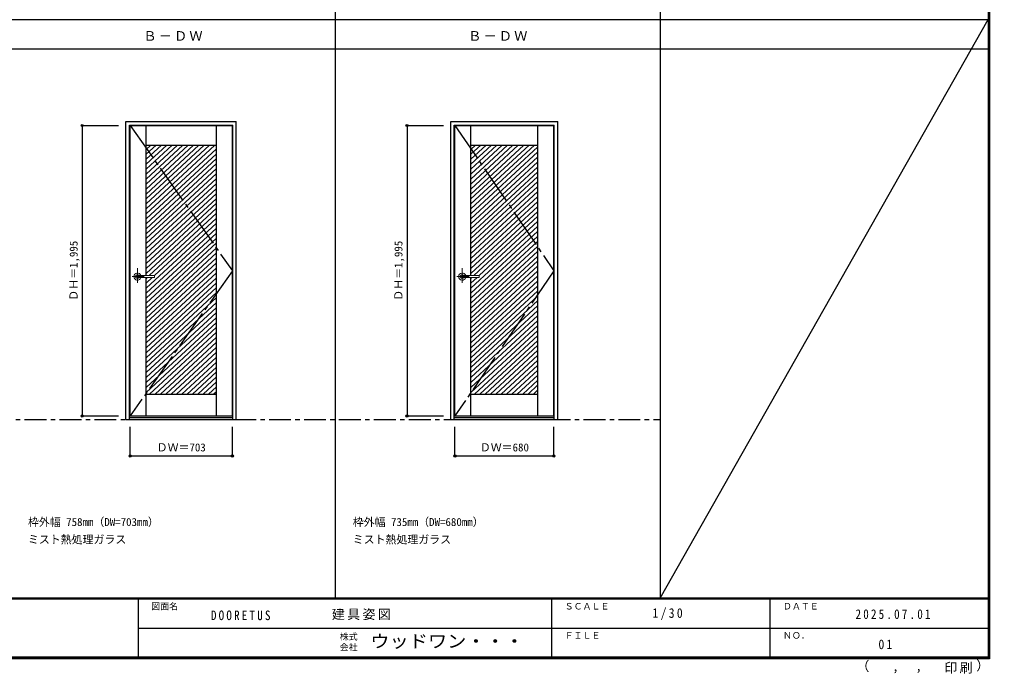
# Model space of a CAD drawing. Units: millimetres, scale not verified. Extents: x -6000 to 5700, y -4307 to 4260.
# Drawn here: x -966 to 5700, y -4307 to 186 of the extents above; entities that cross this region are included whole.
import ezdxf
from ezdxf.enums import TextEntityAlignment as Align

# ---------------------------------------------------------------- set-up
doc = ezdxf.new("R2010")
doc.units = ezdxf.units.MM
doc.header["$LTSCALE"] = 30
doc.header["$PDMODE"] = 32
doc.header["$PDSIZE"] = 15
doc.linetypes.add('CHAIN1', pattern=[8, 5, -1, 1, -1])
doc.linetypes.add('CHAIN2', pattern=[12, 9, -1, 1, -1])
for name, color, linetype in [('0-1_通り芯', 7, 'CHAIN1'), ('0-2_扉', 7, 'Continuous'), ('0-4_枠', 3, 'Continuous'), ('0-7', 7, 'CHAIN2'), ('0-A_文字', 7, 'Continuous'), ('0-B_寸法', 7, 'Continuous'), ('0-C_ハッチ', 4, 'Continuous'), ('F-1_枠', 6, 'Continuous'), ('F-A_文字', 7, 'Continuous')]:
    doc.layers.add(name, color=color, linetype=linetype)
doc.layers.add('0-5_レバー', color=7, linetype='Continuous', lineweight=18)
doc.styles.add('ＭＳ ゴシック', font='')
doc.styles.get('ＭＳ ゴシック').set_extended_font_data('MS Gothic')

msp = doc.modelspace()

# ---------------------------------------------------------------- linework, layer by layer
at = {"layer": '0-1_通り芯'}
msp.add_line((-5490, -2562.5), (3436.4, -2562.5), dxfattribs=at)
at = {"layer": '0-2_扉'}
for p, q in [((-205.2, -2537.5), (-205.2, -542.5)), ((-205.2, -542.5), (497.8, -542.5)), ((-95.2, -1573), (-95.2, -542.5)), ((387.8, -2537.5), (387.8, -542.5)), ((2026.4, -2537.5), (2026.4, -542.5)), ((2026.4, -542.5), (2706.4, -542.5)), ((2136.4, -1573), (2136.4, -542.5)), ((2596.4, -2537.5), (2596.4, -542.5)), ((2706.4, -2537.5), (2706.4, -542.5)), ((-95.2, -677.5), (387.8, -677.5)), ((2136.4, -677.5), (2596.4, -677.5)), ((-95.2, -2537.5), (-95.2, -1587)), ((2136.4, -2537.5), (2136.4, -1587)), ((-95.2, -2387.5), (387.8, -2387.5)), ((2136.4, -2387.5), (2596.4, -2387.5)), ((2026.4, -2537.5), (2706.4, -2537.5))]:
    msp.add_line(p, q, dxfattribs=at)
msp.add_lwpolyline([(-205.2, -2537.5), (497.8, -2537.5), (497.8, -542.5)], dxfattribs=at)
at = {"layer": '0-4_枠'}
for p, q in [((-234.2, -515.5), (523.8, -515.5)), ((-234.2, -2562.5), (-234.2, -515.5)), ((523.8, -2562.5), (523.8, -515.5)), ((1997.4, -515.5), (2732.4, -515.5)), ((1997.4, -2562.5), (1997.4, -515.5)), ((2732.4, -2562.5), (2732.4, -515.5)), ((-210.2, -539.5), (499.8, -539.5)), ((-210.2, -2562.5), (-210.2, -539.5)), ((499.8, -2562.5), (499.8, -539.5)), ((2021.4, -539.5), (2708.4, -539.5)), ((2021.4, -2562.5), (2021.4, -539.5)), ((2708.4, -2562.5), (2708.4, -539.5)), ((-234.2, -2562.5), (523.8, -2562.5)), ((-210.2, -2547.5), (499.8, -2547.5)), ((1997.4, -2562.5), (2732.4, -2562.5)), ((2021.4, -2547.5), (2708.4, -2547.5))]:
    msp.add_line(p, q, dxfattribs=at)
at = {"layer": '0-5_レバー', "color": 4, "linetype": 'CHAIN1'}
for p, q in [((-154.7, -1523.54), (-154.7, -1623.39)), ((2076.9, -1523.54), (2076.9, -1623.39)), ((-107.9, -1580), (-190.92, -1580)), ((2123.7, -1580), (2040.68, -1580))]:
    msp.add_line(p, q, dxfattribs=at)
at = {"layer": '0-5_レバー'}
for p, q in [((-37.7, -1580), (-37.7, -1574.51)), ((-37.7, -1580), (-37.7, -1585.5)), ((2193.9, -1580), (2193.9, -1574.51)), ((2193.9, -1580), (2193.9, -1585.5))]:
    msp.add_line(p, q, dxfattribs=at)
for points in [[(-144.74, -1573.01), (-145.51, -1572.22), (-147.48, -1570.85), (-149.73, -1569.84), (-152.16, -1569.21), (-154.7, -1569), (-157.24, -1569.21), (-159.67, -1569.84), (-161.92, -1570.85), (-163.89, -1572.22), (-165.51, -1573.89), (-166.71, -1575.79), (-167.45, -1577.85), (-167.7, -1580), (-167.45, -1582.15), (-166.71, -1584.21), (-165.51, -1586.11), (-163.89, -1587.78), (-161.92, -1589.15), (-159.67, -1590.16), (-157.24, -1590.79), (-154.7, -1591), (-152.16, -1590.79), (-149.73, -1590.16), (-147.48, -1589.15), (-145.51, -1587.78), (-144.74, -1586.99)], [(-39.2, -1573), (-48.93, -1573), (-59.11, -1573), (-68.71, -1573), (-77.7, -1573), (-86.11, -1573), (-93.92, -1573), (-100.74, -1573), (-107.04, -1573), (-112.8, -1573), (-118.05, -1573), (-122.84, -1573), (-127.5, -1573), (-131.7, -1573), (-135.45, -1573), (-137.45, -1573), (-139.3, -1573), (-141.31, -1573.01), (-143.72, -1573.01), (-145.21, -1573.01), (-146.75, -1573.01), (-148.27, -1573.01), (-149.37, -1573.01), (-149.83, -1573.01), (-149.83, -1573.02)], [(-149.68, -1586.99), (-149.55, -1586.99), (-149.11, -1586.99), (-148.39, -1586.99), (-147.37, -1586.99), (-146.11, -1586.99), (-144.76, -1586.99), (-141.9, -1586.99), (-138.92, -1587), (-135.9, -1587), (-132.86, -1587), (-129.79, -1587), (-126.71, -1587), (-122.71, -1587), (-118.3, -1587), (-113.33, -1587), (-107.8, -1587), (-101.71, -1587), (-95.06, -1587), (-87.85, -1587), (-79.26, -1587), (-70, -1587), (-60.06, -1587), (-49.45, -1587), (-39.2, -1587)], [(-39.2, -1573), (-48.28, -1573), (-48.68, -1573)], [(2086.86, -1573.01), (2086.09, -1572.22), (2084.12, -1570.85), (2081.88, -1569.84), (2079.44, -1569.21), (2076.9, -1569), (2074.36, -1569.21), (2071.93, -1569.84), (2069.68, -1570.85), (2067.71, -1572.22), (2066.09, -1573.89), (2064.89, -1575.79), (2064.15, -1577.85), (2063.9, -1580), (2064.15, -1582.15), (2064.89, -1584.21), (2066.09, -1586.11), (2067.71, -1587.78), (2069.68, -1589.15), (2071.93, -1590.16), (2074.36, -1590.79), (2076.9, -1591), (2079.44, -1590.79), (2081.88, -1590.16), (2084.12, -1589.15), (2086.09, -1587.78), (2086.86, -1586.99)], [(2192.4, -1573), (2182.67, -1573), (2172.49, -1573), (2162.89, -1573), (2153.9, -1573), (2145.49, -1573), (2137.68, -1573), (2130.86, -1573), (2124.56, -1573), (2118.8, -1573), (2113.55, -1573), (2108.76, -1573), (2104.11, -1573), (2099.9, -1573), (2096.15, -1573), (2094.15, -1573), (2092.3, -1573), (2090.29, -1573.01), (2087.88, -1573.01), (2086.39, -1573.01), (2084.85, -1573.01), (2083.33, -1573.01), (2082.23, -1573.01), (2081.77, -1573.01), (2081.77, -1573.02)], [(2081.92, -1586.99), (2082.05, -1586.99), (2082.49, -1586.99), (2083.21, -1586.99), (2084.23, -1586.99), (2085.49, -1586.99), (2086.84, -1586.99), (2089.7, -1586.99), (2092.68, -1587), (2095.7, -1587), (2098.74, -1587), (2101.81, -1587), (2104.89, -1587), (2108.89, -1587), (2113.3, -1587), (2118.27, -1587), (2123.8, -1587), (2129.89, -1587), (2136.54, -1587), (2143.75, -1587), (2152.34, -1587), (2161.6, -1587), (2171.54, -1587), (2182.15, -1587), (2192.4, -1587)], [(2192.4, -1573), (2183.32, -1573), (2182.92, -1573)]]:
    msp.add_lwpolyline(points, dxfattribs=at)
for centre, radius, start, end in [((-154.7, -1580), 24.55, 16.59952, 343.36736), ((-39.2, -1574.5), 1.5, 0.00847, 89.9163), ((-39.2, -1574.5), 1.5, 360, 90.17419), ((-39.2, -1585.5), 1.5, 270.16419, 0), ((-39.2, -1585.5), 1.5, 269.91059, 359.99153), ((2076.9, -1580), 24.55, 16.59952, 343.36736), ((2192.4, -1574.5), 1.5, 0.00847, 89.9163), ((2192.4, -1574.5), 1.5, 360, 90.17419), ((2192.4, -1585.5), 1.5, 270.16419, 0), ((2192.4, -1585.5), 1.5, 269.91059, 359.99153)]:
    msp.add_arc(centre, radius, start, end, dxfattribs=at)
at = {"layer": '0-7'}
for p, q in [((-205.2, -542.5), (497.8, -1540)), ((2026.4, -542.5), (2706.4, -1540)), ((497.8, -1540), (-205.2, -2537.5)), ((2706.4, -1540), (2026.4, -2537.5))]:
    msp.add_line(p, q, dxfattribs=at)
at = {"layer": '0-B_寸法', "color": 4}
for p, q in [((-534.2, -542.5), (-284.2, -542.5)), ((-534.2, -542.5), (-534.2, -2537.5)), ((1697.4, -542.5), (1947.4, -542.5)), ((1697.4, -542.5), (1697.4, -2537.5)), ((-534.2, -2537.5), (-284.2, -2537.5)), ((1697.4, -2537.5), (1947.4, -2537.5)), ((-205.2, -2812.5), (-205.2, -2612.5)), ((497.8, -2812.5), (497.8, -2612.5)), ((2026.4, -2812.5), (2026.4, -2612.5)), ((2706.4, -2812.5), (2706.4, -2612.5)), ((-205.2, -2812.5), (497.8, -2812.5)), ((2026.4, -2812.5), (2706.4, -2812.5))]:
    msp.add_line(p, q, dxfattribs=at)
at = {"layer": '0-B_寸法'}
for p in [(-534.2, -542.5), (1697.4, -542.5), (-534.2, -2537.5), (1697.4, -2537.5), (-205.2, -2812.5), (497.8, -2812.5), (2026.4, -2812.5), (2706.4, -2812.5)]:
    msp.add_point(p, dxfattribs=at)
at = {"layer": '0-C_ハッチ'}
for p, q in [((-27.06, -677.5), (-95.2, -740.6)), ((9.74, -677.5), (-95.2, -774.67)), ((46.54, -677.5), (-95.2, -808.74)), ((83.33, -677.5), (-95.2, -842.81)), ((-63.85, -677.5), (-95.2, -706.53)), ((120.13, -677.5), (-95.2, -876.88)), ((156.93, -677.5), (-95.2, -910.95)), ((193.72, -677.5), (-95.2, -945.02)), ((230.52, -677.5), (-95.2, -979.09)), ((267.32, -677.5), (-95.2, -1013.17)), ((304.12, -677.5), (-95.2, -1047.24)), ((340.91, -677.5), (-95.2, -1081.31)), ((377.71, -677.5), (-95.2, -1115.38)), ((387.8, -702.23), (-95.2, -1149.45)), ((2204.54, -677.5), (2136.4, -740.6)), ((2241.34, -677.5), (2136.4, -774.67)), ((2278.14, -677.5), (2136.4, -808.74)), ((2314.93, -677.5), (2136.4, -842.81)), ((2167.75, -677.5), (2136.4, -706.53)), ((2351.73, -677.5), (2136.4, -876.88)), ((2388.53, -677.5), (2136.4, -910.95)), ((2425.33, -677.5), (2136.4, -945.02)), ((2462.12, -677.5), (2136.4, -979.09)), ((2498.92, -677.5), (2136.4, -1013.17)), ((2535.72, -677.5), (2136.4, -1047.24)), ((2572.51, -677.5), (2136.4, -1081.31)), ((2596.4, -689.45), (2136.4, -1115.38)), ((2596.4, -723.52), (2136.4, -1149.45)), ((387.8, -736.3), (-95.2, -1183.52)), ((387.8, -770.37), (-95.2, -1217.59)), ((2596.4, -757.59), (2136.4, -1183.52)), ((2596.4, -791.67), (2136.4, -1217.59)), ((387.8, -804.44), (-95.2, -1251.66)), ((387.8, -838.51), (-95.2, -1285.73)), ((2596.4, -825.74), (2136.4, -1251.66)), ((2596.4, -859.81), (2136.4, -1285.73)), ((387.8, -872.58), (-95.2, -1319.8)), ((387.8, -906.65), (-95.2, -1353.88)), ((2596.4, -893.88), (2136.4, -1319.8)), ((2596.4, -927.95), (2136.4, -1353.88)), ((387.8, -940.72), (-95.2, -1387.95)), ((387.8, -974.8), (-95.2, -1422.02)), ((2596.4, -962.02), (2136.4, -1387.95)), ((2596.4, -996.09), (2136.4, -1422.02)), ((387.8, -1008.87), (-95.2, -1456.09)), ((387.8, -1042.94), (-95.2, -1490.16)), ((2596.4, -1030.16), (2136.4, -1456.09)), ((2596.4, -1064.23), (2136.4, -1490.16)), ((387.8, -1077.01), (-95.2, -1524.23)), ((387.8, -1111.08), (-95.2, -1558.3)), ((2596.4, -1098.31), (2136.4, -1524.23)), ((2596.4, -1132.38), (2136.4, -1558.3)), ((387.8, -1145.15), (-74.28, -1573)), ((387.8, -1179.22), (-38.05, -1573.53)), ((2596.4, -1166.45), (2157.32, -1573)), ((387.8, -1213.29), (-95.2, -1660.52)), ((387.8, -1247.36), (-95.2, -1694.59)), ((2596.4, -1234.59), (2136.4, -1660.52)), ((2596.4, -1200.52), (2193.55, -1573.53)), ((387.8, -1281.44), (-95.2, -1728.66)), ((387.8, -1315.51), (-95.2, -1762.73)), ((2596.4, -1268.66), (2136.4, -1694.59)), ((2596.4, -1302.73), (2136.4, -1728.66)), ((387.8, -1349.58), (-95.2, -1796.8)), ((387.8, -1383.65), (-95.2, -1830.87)), ((2596.4, -1336.8), (2136.4, -1762.73)), ((2596.4, -1370.87), (2136.4, -1796.8)), ((387.8, -1417.72), (-95.2, -1864.94)), ((387.8, -1451.79), (-95.2, -1899.01)), ((2596.4, -1404.94), (2136.4, -1830.87)), ((2596.4, -1439.02), (2136.4, -1864.94)), ((387.8, -1485.86), (-95.2, -1933.08)), ((387.8, -1519.93), (-95.2, -1967.15)), ((2596.4, -1473.09), (2136.4, -1899.01)), ((2596.4, -1507.16), (2136.4, -1933.08)), ((387.8, -1554), (-95.2, -2001.23)), ((-89.39, -1587), (-95.2, -1592.37)), ((-52.6, -1587), (-95.2, -1626.44)), ((387.8, -1588.07), (-95.2, -2035.3)), ((2596.4, -1541.23), (2136.4, -1967.15)), ((2596.4, -1575.3), (2136.4, -2001.23)), ((2142.21, -1587), (2136.4, -1592.37)), ((2179, -1587), (2136.4, -1626.44)), ((387.8, -1622.15), (-95.2, -2069.37)), ((387.8, -1656.22), (-95.2, -2103.44)), ((2596.4, -1609.37), (2136.4, -2035.3)), ((2596.4, -1643.44), (2136.4, -2069.37)), ((387.8, -1690.29), (-95.2, -2137.51)), ((387.8, -1724.36), (-95.2, -2171.58)), ((2596.4, -1677.51), (2136.4, -2103.44)), ((2596.4, -1711.58), (2136.4, -2137.51)), ((387.8, -1758.43), (-95.2, -2205.65)), ((387.8, -1792.5), (-95.2, -2239.72)), ((2596.4, -1745.66), (2136.4, -2171.58)), ((2596.4, -1779.73), (2136.4, -2205.65)), ((387.8, -1826.57), (-95.2, -2273.79)), ((387.8, -1860.64), (-95.2, -2307.87)), ((2596.4, -1813.8), (2136.4, -2239.72)), ((2596.4, -1847.87), (2136.4, -2273.79)), ((387.8, -1894.71), (-95.2, -2341.94)), ((387.8, -1928.79), (-95.2, -2376.01)), ((2596.4, -1881.94), (2136.4, -2307.87)), ((2596.4, -1916.01), (2136.4, -2341.94)), ((387.8, -1962.86), (-70.82, -2387.5)), ((387.8, -1996.93), (-34.02, -2387.5)), ((2596.4, -1950.08), (2136.4, -2376.01)), ((2596.4, -1984.15), (2160.78, -2387.5)), ((387.8, -2031), (2.78, -2387.5)), ((387.8, -2065.07), (39.57, -2387.5)), ((2596.4, -2018.22), (2197.58, -2387.5)), ((2596.4, -2052.29), (2234.38, -2387.5)), ((387.8, -2099.14), (76.37, -2387.5)), ((2596.4, -2086.37), (2271.18, -2387.5)), ((2596.4, -2120.44), (2307.97, -2387.5)), ((387.8, -2133.21), (113.17, -2387.5)), ((387.8, -2167.28), (149.97, -2387.5)), ((2596.4, -2154.51), (2344.77, -2387.5)), ((2596.4, -2188.58), (2381.57, -2387.5)), ((387.8, -2201.35), (186.76, -2387.5)), ((387.8, -2235.42), (223.56, -2387.5)), ((2596.4, -2222.65), (2418.36, -2387.5)), ((2596.4, -2256.72), (2455.16, -2387.5)), ((387.8, -2269.5), (260.36, -2387.5)), ((387.8, -2303.57), (297.15, -2387.5)), ((2596.4, -2290.79), (2491.96, -2387.5)), ((2596.4, -2324.86), (2528.75, -2387.5)), ((387.8, -2337.64), (333.95, -2387.5)), ((387.8, -2371.71), (370.75, -2387.5)), ((2596.4, -2358.93), (2565.55, -2387.5))]:
    msp.add_line(p, q, dxfattribs=at)
at = {"layer": 'F-1_枠'}
for p, q in [((1204.8, 4175), (1204.8, -3790)), ((3436.4, 4175), (3436.4, -3790)), ((5690, 4175), (5690, -4205)), ((5695, 4175), (5695, -4205)), ((5700, 4175), (5700, -4205)), ((-6000, 184.5), (5690, 184.5)), ((-6000, -15.5), (5690, -15.5)), ((5700, -3790), (-6000, -3790)), ((5700, -3795), (-6000, -3795)), ((-150, -3795), (-150, -4195)), ((2690, -3795), (2690, -4195)), ((4190, -3795), (4190, -4195)), ((-150, -3995), (5690, -3995.01)), ((5700, -4195), (-6000, -4195)), ((5700, -4200), (-6000, -4200)), ((5700, -4205), (-6000, -4205))]:
    msp.add_line(p, q, dxfattribs=at)
at = {"layer": 'F-A_文字'}
msp.add_line((3436.4, -3790), (5690, 184.5), dxfattribs=at)

# ---------------------------------------------------------------- texts
at = {"layer": '0-A_文字', "style": 'ＭＳ ゴシック'}
for s, p in [('枠外幅 758mm（DW=703mm）', (-906.8, -3310)), ('枠外幅 735mm（DW=680mm）', (1324.8, -3310)), ('ミスト熱処理ガラス', (-906.8, -3430)), ('ミスト熱処理ガラス', (1324.8, -3430))]:
    msp.add_text(s, height=54.99, dxfattribs=at).set_placement(p, align=Align.BOTTOM_LEFT)
at = {"layer": '0-A_文字', "char_height": 65.98, "attachment_point": 7, "style": 'ＭＳ ゴシック'}
for insert in [(-113.5, 39.5), (2118.1, 39.5)]:
    msp.add_mtext('\\T1.17;Ｂ－ＤＷ', dxfattribs=dict(at, insert=insert))
at = {"layer": '0-B_寸法', "style": 'ＭＳ ゴシック'}
for p in [(-549.2, -1746.25), (1682.4, -1746.25)]:
    msp.add_text('ＤＨ＝1,995', height=54.99, rotation=90, dxfattribs=at).set_placement(p, align=Align.BOTTOM_LEFT)
for s, p in [('ＤＷ＝703', (-22.45, -2797.5)), ('ＤＷ＝680', (2197.65, -2797.5))]:
    msp.add_text(s, height=54.99, dxfattribs=at).set_placement(p, align=Align.BOTTOM_LEFT)
at = {"layer": 'F-A_文字', "style": 'ＭＳ ゴシック'}
for s, height, p in [('図面名', 43.99, (-60, -3880)), ('ＳＣＡＬＥ', 43.99, (2780, -3880)), ('ＤＡＴＥ', 43.99, (4280, -3880)), ('株式', 43.99, (1235, -4089)), ('ＦＩＬＥ', 43.99, (2780, -4080)), ('ＮＯ．', 43.99, (4280, -4080)), ('会社', 43.99, (1235, -4161)), ('（', 65.98, (4784.03, -4308.31)), ('）', 65.98, (5608.4, -4304.13)), (',', 65.98, (5031.28, -4308.31)), (',', 65.98, (5190.2, -4305.53))]:
    msp.add_text(s, height=height, dxfattribs=at).set_placement(p, align=Align.BOTTOM_LEFT)
at = {"layer": 'F-A_文字', "style": 'ＭＳ ゴシック', "width": 1.1}
msp.add_text('ウッドワン・・・', height=87.98, dxfattribs=at).set_placement((1445, -4155), align=Align.BOTTOM_LEFT)
at = {"layer": 'F-A_文字', "char_height": 65.98, "attachment_point": 7, "style": 'ＭＳ ゴシック'}
for s, insert in [('\\T1.17;建具姿図', (1180.42, -3940)), ('\\T1.38;\\W0.9;1/30', (3383.75, -3940)), ('\\T1.39;\\W0.85;DOORETUS', (350, -3940.79)), ('\\T1.39;\\W0.85;2025.07.01', (4778.75, -3932.5)), ('\\T1.36;\\W0.9;01', (4936.25, -4140)), ('\\T1.17;印刷', (5388.15, -4306.92))]:
    msp.add_mtext(s, dxfattribs=dict(at, insert=insert))

doc.saveas('drawing.dxf')
